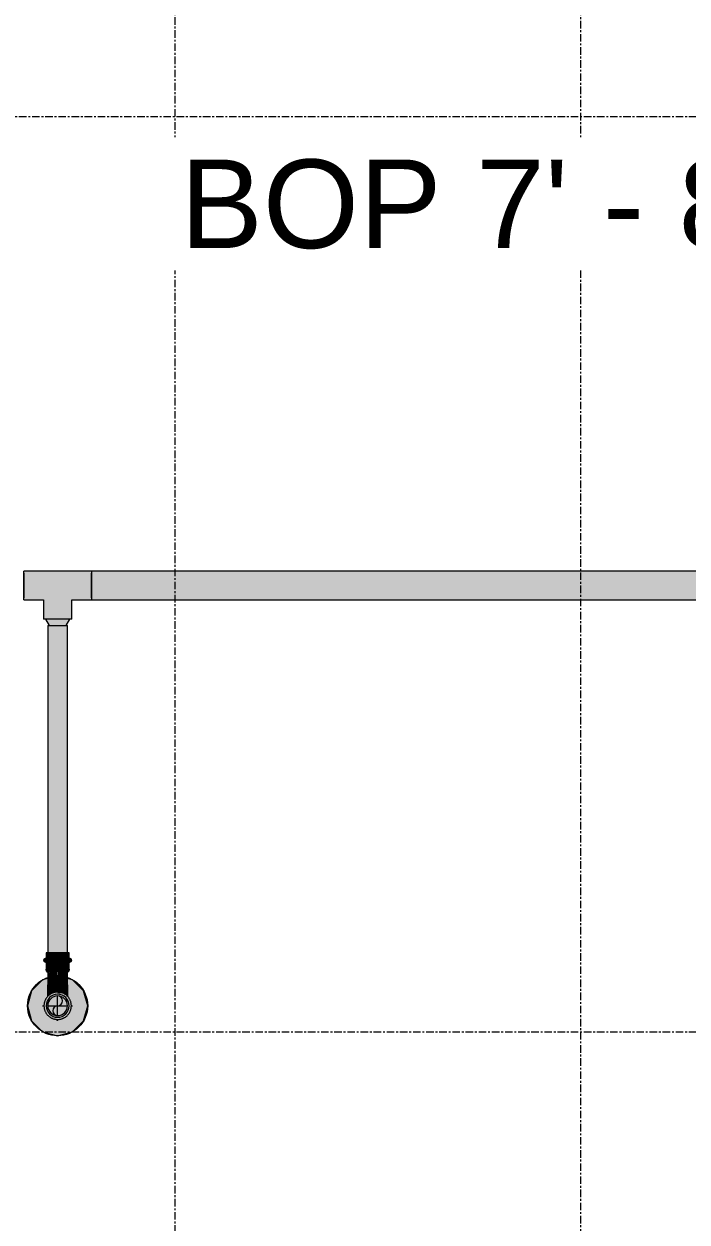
# Model space of a CAD drawing. Header units: inches. Extents: x -3679 to 241, y -496 to 1784.
# Drawn here: x -3092.1 to -3047.9, y 385.3 to 465.2 of the extents above; entities that cross this region are included whole.
import ezdxf

# ---------------------------------------------------------------- set-up
doc = ezdxf.new("R2010")
doc.units = ezdxf.units.IN
doc.header["$MEASUREMENT"] = 0
doc.linetypes.add('Grid Line', pattern=[0.875, 0.5, -0.125, 0.125, -0.125])
for name, color, linetype, lineweight in [('A-ANNO-NOTE', 250, 'Continuous', 9), ('G-ANNO-DIMS', 251, 'Continuous', 9), ('P-PIPE', 1, 'Continuous', 9), ('P-PIPE-CNTR', 1, 'Continuous', 9), ('S-GRID', 8, 'Continuous', 9)]:
    doc.layers.add(name, color=color, linetype=linetype, lineweight=lineweight)
doc.styles.add('Arial_1', font='arial.ttf', dxfattribs={"height": 5.901198})

# ---------------------------------------------------------------- blocks, each defined once
blk = doc.blocks.new('Victaulic-VicPress316-Elbow 90-45deg Style P568_P571 - Standard-V33-LOWER PARKING')
at = {"layer": 'P-PIPE'}
for points in [[(-3090.269, 402.924), (-3089.818, 402.924), (-3089.818, 403.263), (-3090.584, 403.263), (-3090.571, 402.924), (-3090.36, 402.924)], [(-3089.276, 402.924), (-3089.051, 402.924), (-3089.051, 403.263), (-3089.818, 403.263), (-3089.818, 402.924), (-3089.346, 402.924)], [(-3090.584, 402.633), (-3089.818, 402.633), (-3089.818, 402.924), (-3090.584, 402.924), (-3090.682, 402.871), (-3090.729, 402.779), (-3090.667, 402.679), (-3090.651, 402.67)], [(-3089.983, 402.182), (-3089.818, 402.182), (-3089.818, 402.633), (-3090.584, 402.633), (-3090.571, 402.182), (-3090.02, 402.182)], [(-3089.106, 402.633), (-3089.051, 402.633), (-3088.958, 402.685), (-3088.906, 402.779), (-3088.969, 402.88), (-3089.051, 402.924), (-3089.818, 402.924), (-3089.818, 402.633), (-3089.107, 402.633)], [(-3089.096, 402.182), (-3089.051, 402.182), (-3089.065, 402.633), (-3089.818, 402.633), (-3089.818, 402.182), (-3089.107, 402.182)], [(-3090.475, 401.964), (-3090.447, 401.996), (-3090.341, 401.984), (-3090.278, 401.968), (-3090.24, 401.987), (-3090.042, 401.987), (-3089.932, 401.984), (-3089.818, 401.964), (-3089.818, 402.182), (-3090.584, 402.182), (-3090.571, 402.102), (-3090.476, 401.964)], [(-3089.818, 401.136), (-3089.831, 401.966), (-3089.992, 401.993), (-3090.173, 401.983), (-3090.248, 401.987), (-3090.299, 401.97), (-3090.391, 401.996), (-3090.463, 401.981), (-3090.475, 401.964), (-3090.465, 401.136), (-3089.932, 401.136)], [(-3089.16, 401.964), (-3089.099, 402.043), (-3089.063, 402.12), (-3089.063, 402.182), (-3089.818, 402.182), (-3089.805, 401.966), (-3089.643, 401.993), (-3089.462, 401.983), (-3089.387, 401.987), (-3089.348, 401.966), (-3089.225, 401.996), (-3089.175, 401.988), (-3089.161, 401.967)], [(-3089.818, 401.136), (-3089.16, 401.136), (-3089.172, 401.983), (-3089.184, 401.999), (-3089.305, 401.98), (-3089.357, 401.968), (-3089.387, 401.987), (-3089.584, 401.986), (-3089.659, 401.992), (-3089.818, 401.964), (-3089.818, 401.28)], [(-3090.475, 400.368), (-3090.394, 400.442), (-3090.146, 400.594), (-3089.963, 400.641), (-3089.818, 400.655), (-3089.818, 401.136), (-3090.475, 401.136), (-3090.475, 400.4)], [(-3089.16, 400.368), (-3089.17, 401.136), (-3089.818, 401.123), (-3089.818, 400.582), (-3089.466, 400.58), (-3089.198, 400.412), (-3089.17, 400.379)], [(-3089.818, 398.831), (-3089.818, 398.976), (-3090.36, 399.201), (-3090.584, 399.743), (-3090.36, 400.285), (-3089.818, 400.509), (-3089.818, 400.655), (-3089.985, 400.639), (-3090.146, 400.594), (-3090.436, 400.413), (-3090.597, 400.208), (-3090.667, 400.076), (-3090.711, 399.901), (-3090.729, 399.721), (-3090.677, 399.564), (-3090.667, 399.41), (-3090.547, 399.201), (-3090.436, 399.073), (-3090.146, 398.892), (-3089.985, 398.846)], [(-3089.818, 398.976), (-3089.818, 399.085), (-3090.282, 399.278), (-3090.475, 399.743), (-3090.282, 400.208), (-3089.818, 400.4), (-3089.818, 400.509), (-3090.36, 400.285), (-3090.584, 399.743), (-3090.36, 399.201)], [(-3089.489, 398.892), (-3089.199, 399.073), (-3089.038, 399.278), (-3088.969, 399.41), (-3088.924, 399.584), (-3088.906, 399.765), (-3088.958, 399.922), (-3088.969, 400.076), (-3089.088, 400.285), (-3089.199, 400.413), (-3089.489, 400.594), (-3089.818, 400.582), (-3089.818, 400.509), (-3089.276, 400.285), (-3089.051, 399.743), (-3089.276, 399.201), (-3089.818, 398.976), (-3089.818, 398.904)], [(-3089.818, 398.976), (-3089.276, 399.201), (-3089.051, 399.743), (-3089.276, 400.285), (-3089.818, 400.509), (-3089.818, 400.4), (-3089.353, 400.208), (-3089.16, 399.743), (-3089.353, 399.278), (-3089.818, 399.085)]]:
    blk.add_hatch(color=256, dxfattribs=at).paths.add_polyline_path(points, flags=0)
for p, q in [((-3090.584, 403.263), (-3090.584, 402.924)), ((-3089.818, 403.263), (-3090.584, 403.263)), ((-3089.051, 403.263), (-3089.818, 403.263)), ((-3089.051, 402.924), (-3089.051, 403.263)), ((-3090.584, 402.924), (-3089.818, 402.924)), ((-3090.584, 402.633), (-3090.584, 402.182)), ((-3090.584, 402.633), (-3089.818, 402.633)), ((-3089.818, 402.924), (-3089.051, 402.924)), ((-3089.818, 402.633), (-3089.051, 402.633)), ((-3089.051, 402.182), (-3089.051, 402.633)), ((-3090.475, 402.027), (-3090.475, 401.136)), ((-3089.16, 401.136), (-3089.16, 402.03)), ((-3090.474, 399.709), (-3090.475, 399.736))]:
    blk.add_line(p, q, dxfattribs=at)
at = {"layer": 'P-PIPE', "flags": 128}
for points in [[(-3090.584, 402.633), (-3090.59, 402.633), (-3090.596, 402.634), (-3090.601, 402.634), (-3090.607, 402.635), (-3090.613, 402.636), (-3090.619, 402.637), (-3090.624, 402.639), (-3090.63, 402.641), (-3090.635, 402.643), (-3090.641, 402.645), (-3090.646, 402.647), (-3090.651, 402.65), (-3090.656, 402.653), (-3090.661, 402.656), (-3090.666, 402.659), (-3090.671, 402.662), (-3090.676, 402.666), (-3090.68, 402.669), (-3090.684, 402.673), (-3090.688, 402.677), (-3090.692, 402.682), (-3090.696, 402.686), (-3090.7, 402.691), (-3090.703, 402.695), (-3090.707, 402.7), (-3090.71, 402.705), (-3090.712, 402.71), (-3090.715, 402.715), (-3090.717, 402.721), (-3090.72, 402.726), (-3090.722, 402.732), (-3090.723, 402.737), (-3090.725, 402.743), (-3090.726, 402.748), (-3090.727, 402.754), (-3090.728, 402.76), (-3090.729, 402.766), (-3090.729, 402.771), (-3090.73, 402.777), (-3090.73, 402.783), (-3090.729, 402.789), (-3090.729, 402.795), (-3090.728, 402.8), (-3090.727, 402.806), (-3090.726, 402.812), (-3090.724, 402.817), (-3090.723, 402.823), (-3090.721, 402.829), (-3090.719, 402.834), (-3090.716, 402.839), (-3090.714, 402.845), (-3090.711, 402.85), (-3090.708, 402.855), (-3090.705, 402.86), (-3090.702, 402.864), (-3090.698, 402.869), (-3090.694, 402.874), (-3090.691, 402.878), (-3090.687, 402.882), (-3090.682, 402.886), (-3090.678, 402.89), (-3090.673, 402.894), (-3090.669, 402.897), (-3090.664, 402.9), (-3090.659, 402.903), (-3090.654, 402.906), (-3090.649, 402.909), (-3090.644, 402.912), (-3090.638, 402.914), (-3090.633, 402.916), (-3090.627, 402.918), (-3090.622, 402.919), (-3090.616, 402.921), (-3090.61, 402.922), (-3090.605, 402.923), (-3090.599, 402.924), (-3090.593, 402.924), (-3090.587, 402.924), (-3090.584, 402.924)], [(-3089.818, 402.924), (-3089.848, 402.924), (-3089.879, 402.924), (-3089.909, 402.924), (-3089.94, 402.924), (-3089.97, 402.924), (-3090, 402.924), (-3090.029, 402.924), (-3090.059, 402.924), (-3090.088, 402.924), (-3090.116, 402.924), (-3090.144, 402.924), (-3090.172, 402.924), (-3090.198, 402.924), (-3090.225, 402.924), (-3090.25, 402.924), (-3090.275, 402.924), (-3090.3, 402.924), (-3090.323, 402.924), (-3090.346, 402.924), (-3090.367, 402.924), (-3090.388, 402.924), (-3090.408, 402.924), (-3090.427, 402.924), (-3090.445, 402.924), (-3090.463, 402.924), (-3090.479, 402.924), (-3090.494, 402.924), (-3090.507, 402.924), (-3090.52, 402.924), (-3090.532, 402.924), (-3090.543, 402.924), (-3090.552, 402.924), (-3090.56, 402.924), (-3090.567, 402.924), (-3090.573, 402.924), (-3090.578, 402.924), (-3090.581, 402.924), (-3090.583, 402.924), (-3090.584, 402.924), (-3090.584, 402.924)], [(-3090.584, 402.924), (-3090.583, 402.924), (-3090.582, 402.924), (-3090.579, 402.924), (-3090.574, 402.924), (-3090.569, 402.924), (-3090.562, 402.924), (-3090.554, 402.924), (-3090.545, 402.924)], [(-3090.543, 402.633), (-3090.552, 402.633), (-3090.56, 402.633), (-3090.567, 402.633), (-3090.573, 402.633), (-3090.578, 402.633), (-3090.581, 402.633), (-3090.583, 402.633), (-3090.584, 402.633), (-3090.584, 402.633)], [(-3090.584, 402.633), (-3090.583, 402.633), (-3090.582, 402.633), (-3090.579, 402.633), (-3090.574, 402.633), (-3090.569, 402.633), (-3090.562, 402.633), (-3090.554, 402.633), (-3090.545, 402.633), (-3090.535, 402.633), (-3090.524, 402.633), (-3090.511, 402.633), (-3090.497, 402.633), (-3090.483, 402.633), (-3090.467, 402.633), (-3090.45, 402.633), (-3090.432, 402.633), (-3090.414, 402.633), (-3090.394, 402.633), (-3090.373, 402.633), (-3090.352, 402.633), (-3090.329, 402.633), (-3090.306, 402.633), (-3090.282, 402.633), (-3090.257, 402.633), (-3090.232, 402.633), (-3090.206, 402.633), (-3090.179, 402.633), (-3090.152, 402.633), (-3090.124, 402.633), (-3090.095, 402.633), (-3090.067, 402.633), (-3090.037, 402.633), (-3090.008, 402.633), (-3089.978, 402.633), (-3089.948, 402.633), (-3089.918, 402.633), (-3089.887, 402.633), (-3089.856, 402.633), (-3089.826, 402.633), (-3089.818, 402.633)], [(-3089.051, 402.924), (-3089.052, 402.924), (-3089.054, 402.924), (-3089.057, 402.924), (-3089.061, 402.924), (-3089.066, 402.924), (-3089.073, 402.924), (-3089.081, 402.924), (-3089.09, 402.924), (-3089.1, 402.924), (-3089.112, 402.924), (-3089.124, 402.924), (-3089.138, 402.924), (-3089.152, 402.924), (-3089.168, 402.924), (-3089.185, 402.924), (-3089.203, 402.924), (-3089.222, 402.924), (-3089.241, 402.924), (-3089.262, 402.924), (-3089.284, 402.924), (-3089.306, 402.924), (-3089.329, 402.924), (-3089.353, 402.924), (-3089.378, 402.924), (-3089.403, 402.924), (-3089.43, 402.924), (-3089.456, 402.924), (-3089.484, 402.924), (-3089.511, 402.924), (-3089.54, 402.924), (-3089.569, 402.924), (-3089.598, 402.924), (-3089.627, 402.924), (-3089.657, 402.924), (-3089.687, 402.924), (-3089.718, 402.924), (-3089.748, 402.924), (-3089.779, 402.924), (-3089.809, 402.924), (-3089.818, 402.924)], [(-3089.818, 402.633), (-3089.787, 402.633), (-3089.756, 402.633), (-3089.726, 402.633), (-3089.695, 402.633), (-3089.665, 402.633), (-3089.635, 402.633), (-3089.606, 402.633), (-3089.576, 402.633), (-3089.548, 402.633), (-3089.519, 402.633), (-3089.491, 402.633), (-3089.464, 402.633), (-3089.437, 402.633), (-3089.41, 402.633), (-3089.385, 402.633), (-3089.36, 402.633), (-3089.336, 402.633), (-3089.312, 402.633), (-3089.29, 402.633), (-3089.268, 402.633), (-3089.247, 402.633), (-3089.227, 402.633), (-3089.208, 402.633), (-3089.19, 402.633), (-3089.173, 402.633), (-3089.157, 402.633), (-3089.142, 402.633), (-3089.128, 402.633), (-3089.115, 402.633), (-3089.103, 402.633), (-3089.093, 402.633), (-3089.083, 402.633), (-3089.075, 402.633), (-3089.068, 402.633), (-3089.062, 402.633), (-3089.058, 402.633), (-3089.054, 402.633), (-3089.052, 402.633), (-3089.051, 402.633), (-3089.051, 402.633)], [(-3089.093, 402.924), (-3089.083, 402.924), (-3089.075, 402.924), (-3089.068, 402.924), (-3089.062, 402.924), (-3089.058, 402.924), (-3089.054, 402.924), (-3089.052, 402.924), (-3089.051, 402.924), (-3089.051, 402.924)], [(-3089.051, 402.633), (-3089.052, 402.633), (-3089.054, 402.633), (-3089.057, 402.633), (-3089.061, 402.633), (-3089.066, 402.633), (-3089.073, 402.633), (-3089.081, 402.633), (-3089.09, 402.633)], [(-3089.051, 402.924), (-3089.045, 402.924), (-3089.039, 402.924), (-3089.034, 402.923), (-3089.028, 402.922), (-3089.022, 402.921), (-3089.016, 402.92), (-3089.011, 402.919), (-3089.005, 402.917), (-3089, 402.915), (-3088.994, 402.913), (-3088.989, 402.91), (-3088.984, 402.908), (-3088.979, 402.905), (-3088.974, 402.902), (-3088.969, 402.899), (-3088.964, 402.896), (-3088.96, 402.892), (-3088.955, 402.888), (-3088.951, 402.884), (-3088.947, 402.88), (-3088.943, 402.876), (-3088.939, 402.872), (-3088.935, 402.867), (-3088.932, 402.862), (-3088.929, 402.857), (-3088.926, 402.852), (-3088.923, 402.847), (-3088.92, 402.842), (-3088.918, 402.837), (-3088.915, 402.832), (-3088.913, 402.826), (-3088.912, 402.821), (-3088.91, 402.815), (-3088.909, 402.809), (-3088.908, 402.804), (-3088.907, 402.798), (-3088.906, 402.792), (-3088.906, 402.786), (-3088.906, 402.78), (-3088.906, 402.775), (-3088.906, 402.769), (-3088.906, 402.763), (-3088.907, 402.757), (-3088.908, 402.751), (-3088.909, 402.746), (-3088.911, 402.74), (-3088.912, 402.735), (-3088.914, 402.729), (-3088.916, 402.724), (-3088.919, 402.718), (-3088.921, 402.713), (-3088.924, 402.708), (-3088.927, 402.703), (-3088.93, 402.698), (-3088.933, 402.693), (-3088.937, 402.689), (-3088.941, 402.684), (-3088.945, 402.68), (-3088.949, 402.676), (-3088.953, 402.672), (-3088.957, 402.668), (-3088.962, 402.664), (-3088.966, 402.661), (-3088.971, 402.657), (-3088.976, 402.654), (-3088.981, 402.651), (-3088.986, 402.649), (-3088.992, 402.646), (-3088.997, 402.644), (-3089.002, 402.642), (-3089.008, 402.64), (-3089.013, 402.638), (-3089.019, 402.637), (-3089.025, 402.636), (-3089.031, 402.635), (-3089.036, 402.634), (-3089.042, 402.634), (-3089.048, 402.633), (-3089.051, 402.633)], [(-3090.475, 401.964), (-3090.484, 401.971), (-3090.492, 401.978), (-3090.5, 401.985), (-3090.508, 401.993), (-3090.515, 402.001), (-3090.522, 402.009), (-3090.529, 402.017), (-3090.535, 402.026), (-3090.541, 402.035), (-3090.547, 402.045), (-3090.552, 402.054), (-3090.557, 402.064), (-3090.562, 402.074), (-3090.566, 402.084), (-3090.57, 402.094), (-3090.573, 402.105), (-3090.576, 402.115), (-3090.578, 402.126), (-3090.58, 402.136), (-3090.582, 402.147), (-3090.583, 402.158), (-3090.584, 402.169), (-3090.584, 402.18), (-3090.584, 402.182)], [(-3089.051, 402.182), (-3089.051, 402.171), (-3089.052, 402.16), (-3089.053, 402.149), (-3089.055, 402.138), (-3089.057, 402.128), (-3089.059, 402.117), (-3089.062, 402.106), (-3089.065, 402.096), (-3089.069, 402.086), (-3089.073, 402.076), (-3089.077, 402.066), (-3089.082, 402.056), (-3089.087, 402.046), (-3089.093, 402.037), (-3089.099, 402.028), (-3089.105, 402.019), (-3089.112, 402.01), (-3089.119, 402.002), (-3089.126, 401.994), (-3089.134, 401.986), (-3089.142, 401.979), (-3089.15, 401.972), (-3089.158, 401.965), (-3089.16, 401.964)], [(-3090.475, 400.368), (-3090.475, 400.383), (-3090.475, 400.431), (-3090.475, 400.479), (-3090.475, 400.529), (-3090.475, 400.58), (-3090.475, 400.631), (-3090.475, 400.683), (-3090.475, 400.736), (-3090.475, 400.79), (-3090.475, 400.844), (-3090.475, 400.899), (-3090.475, 400.954), (-3090.475, 401.009), (-3090.475, 401.065), (-3090.475, 401.121), (-3090.475, 401.136)], [(-3089.16, 401.136), (-3089.16, 401.08), (-3089.16, 401.024), (-3089.16, 400.969), (-3089.16, 400.914), (-3089.16, 400.859), (-3089.16, 400.805), (-3089.16, 400.751), (-3089.16, 400.698), (-3089.16, 400.645), (-3089.16, 400.593), (-3089.16, 400.542), (-3089.16, 400.493), (-3089.16, 400.444), (-3089.16, 400.396), (-3089.16, 400.368)], [(-3089.818, 400.655), (-3089.854, 400.654), (-3089.89, 400.652), (-3089.927, 400.648), (-3089.963, 400.643), (-3089.999, 400.637), (-3090.034, 400.629), (-3090.07, 400.619), (-3090.104, 400.609), (-3090.139, 400.596), (-3090.173, 400.583), (-3090.206, 400.568), (-3090.239, 400.552), (-3090.271, 400.534), (-3090.302, 400.515), (-3090.333, 400.496), (-3090.362, 400.474), (-3090.391, 400.452), (-3090.419, 400.428), (-3090.446, 400.404), (-3090.472, 400.378), (-3090.497, 400.352), (-3090.52, 400.324), (-3090.543, 400.295), (-3090.565, 400.266), (-3090.585, 400.236), (-3090.604, 400.204), (-3090.622, 400.173), (-3090.638, 400.14), (-3090.654, 400.107), (-3090.668, 400.073), (-3090.68, 400.039), (-3090.691, 400.004), (-3090.701, 399.969), (-3090.709, 399.934), (-3090.716, 399.898), (-3090.722, 399.862), (-3090.726, 399.825), (-3090.728, 399.789), (-3090.73, 399.753), (-3090.729, 399.716), (-3090.727, 399.68), (-3090.724, 399.643), (-3090.719, 399.607), (-3090.713, 399.571), (-3090.706, 399.536), (-3090.697, 399.5), (-3090.686, 399.465), (-3090.675, 399.431), (-3090.661, 399.397), (-3090.647, 399.363), (-3090.631, 399.33), (-3090.614, 399.298), (-3090.595, 399.267), (-3090.576, 399.236), (-3090.555, 399.206), (-3090.533, 399.177), (-3090.51, 399.149), (-3090.485, 399.122), (-3090.46, 399.095), (-3090.434, 399.07), (-3090.406, 399.046), (-3090.378, 399.023), (-3090.349, 399.001), (-3090.319, 398.981), (-3090.288, 398.961), (-3090.256, 398.943), (-3090.224, 398.926), (-3090.191, 398.911), (-3090.157, 398.896), (-3090.123, 398.883), (-3090.088, 398.872), (-3090.053, 398.862), (-3090.018, 398.853), (-3089.982, 398.846), (-3089.946, 398.84), (-3089.91, 398.836), (-3089.874, 398.833), (-3089.837, 398.831), (-3089.818, 398.831)], [(-3089.818, 398.831), (-3089.781, 398.832), (-3089.745, 398.834), (-3089.708, 398.837), (-3089.672, 398.842), (-3089.636, 398.849), (-3089.601, 398.857), (-3089.566, 398.866), (-3089.531, 398.877), (-3089.496, 398.889), (-3089.462, 398.903), (-3089.429, 398.918), (-3089.396, 398.934), (-3089.364, 398.951), (-3089.333, 398.97), (-3089.303, 398.99), (-3089.273, 399.011), (-3089.244, 399.034), (-3089.216, 399.057), (-3089.189, 399.082), (-3089.163, 399.107), (-3089.138, 399.134), (-3089.115, 399.162), (-3089.092, 399.19), (-3089.07, 399.22), (-3089.05, 399.25), (-3089.031, 399.281), (-3089.013, 399.313), (-3088.997, 399.345), (-3088.981, 399.379), (-3088.968, 399.412), (-3088.955, 399.447), (-3088.944, 399.481), (-3088.934, 399.516), (-3088.926, 399.552), (-3088.919, 399.588), (-3088.913, 399.624), (-3088.909, 399.66), (-3088.907, 399.696), (-3088.906, 399.733), (-3088.906, 399.769), (-3088.908, 399.806), (-3088.911, 399.842), (-3088.916, 399.878), (-3088.922, 399.914), (-3088.929, 399.95), (-3088.938, 399.985), (-3088.949, 400.02), (-3088.961, 400.055), (-3088.974, 400.089), (-3088.988, 400.122), (-3089.004, 400.155), (-3089.021, 400.187), (-3089.04, 400.219), (-3089.059, 400.25), (-3089.08, 400.28), (-3089.102, 400.309), (-3089.125, 400.337), (-3089.15, 400.364), (-3089.175, 400.39), (-3089.202, 400.415), (-3089.229, 400.439), (-3089.257, 400.462), (-3089.286, 400.484), (-3089.317, 400.505), (-3089.347, 400.524), (-3089.379, 400.542), (-3089.411, 400.559), (-3089.444, 400.575), (-3089.478, 400.589), (-3089.512, 400.602), (-3089.547, 400.614), (-3089.582, 400.624), (-3089.617, 400.633), (-3089.653, 400.64), (-3089.689, 400.646), (-3089.725, 400.65), (-3089.761, 400.653), (-3089.798, 400.655), (-3089.818, 400.655)], [(-3090.475, 399.743), (-3090.475, 399.744), (-3090.475, 399.747), (-3090.475, 399.753)], [(-3089.16, 399.749), (-3089.16, 399.745), (-3089.16, 399.743), (-3089.16, 399.743)]]:
    blk.add_lwpolyline(points, dxfattribs=at)
at = {"layer": 'P-PIPE'}
for radius, start, end in [(0.767, 90, 270), (0.658, 90, 270), (0.766, 270, 90), (0.657, 270, 90)]:
    blk.add_arc((-3089.818, 399.743), radius, start, end, dxfattribs=at)

msp = doc.modelspace()

# ---------------------------------------------------------------- hatches: boundary and pattern name
at = {"layer": 'A-ANNO-NOTE'}
msp.add_hatch(color=256, dxfattribs=at).paths.add_polyline_path([(-3089.818, 397.743), (-3088.818, 398.011), (-3088.086, 398.743), (-3087.818, 399.743), (-3088.086, 400.743), (-3088.818, 401.475), (-3089.818, 401.743), (-3090.818, 401.475), (-3091.55, 400.743), (-3091.818, 399.743), (-3091.55, 398.743), (-3090.818, 398.011)], flags=0)
h = msp.add_hatch(color=256, dxfattribs=at)
edge = h.paths.add_edge_path(flags=0)
edge.add_arc((-3089.818, 399.743), 2, 0, 360)
at = {"layer": 'P-PIPE'}
for points in [[(-3091.266, 426.792), (-3090.768, 426.792), (-3089.818, 427.743), (-3088.867, 426.792), (-3087.573, 426.792), (-3087.573, 428.694), (-3092.062, 428.694), (-3092.062, 426.792)], [(-3082.845, 427.743), (-3026.062, 427.743), (-3026.062, 428.693), (-3087.573, 428.693), (-3087.573, 427.743)], [(-3082.845, 426.793), (-3026.062, 426.793), (-3026.062, 427.743), (-3087.573, 427.743), (-3087.573, 426.793)], [(-3089.255, 425.092), (-3089.005, 425.499), (-3090.63, 425.499), (-3090.38, 425.092), (-3089.296, 425.092)], [(-3090.282, 403.263), (-3089.818, 403.263), (-3089.818, 425.092), (-3090.475, 425.092), (-3090.472, 403.263), (-3090.29, 403.263)], [(-3089.248, 403.263), (-3089.16, 403.263), (-3089.16, 425.092), (-3089.818, 425.092), (-3089.809, 403.263), (-3089.276, 403.263)], [(-3089.818, 399.085), (-3089.353, 399.278), (-3089.163, 399.751), (-3089.353, 400.208), (-3089.825, 400.397), (-3090.282, 400.208), (-3090.472, 399.735), (-3090.282, 399.278), (-3089.825, 399.089)]]:
    msp.add_hatch(color=256, dxfattribs=at).paths.add_polyline_path(points, flags=0)
h = msp.add_hatch(color=256, dxfattribs=at)
h.paths.add_polyline_path([(-3090.736, 425.499), (-3090.734, 425.499), (-3090.736, 426.824), (-3090.768, 426.792), (-3090.768, 425.499)], flags=0)
h.paths.add_polyline_path([(-3088.901, 425.499), (-3088.867, 425.499), (-3088.867, 426.792), (-3088.901, 426.824)], flags=0)
h.paths.add_polyline_path([(-3089.635, 425.499), (-3088.901, 425.499), (-3088.901, 426.827), (-3089.818, 427.743), (-3090.734, 426.827), (-3090.734, 425.499), (-3089.818, 425.499)], flags=0)

# ---------------------------------------------------------------- linework, layer by layer
at = {"layer": 'A-ANNO-NOTE'}
for p, q in [((-3089.818, 401.743), (-3090.818, 401.475)), ((-3088.818, 401.475), (-3089.818, 401.743)), ((-3090.818, 401.475), (-3091.55, 400.743)), ((-3088.086, 400.743), (-3088.818, 401.475)), ((-3091.55, 400.743), (-3091.818, 399.743)), ((-3087.818, 399.743), (-3088.086, 400.743)), ((-3091.818, 399.743), (-3091.55, 398.743)), ((-3088.086, 398.743), (-3087.818, 399.743)), ((-3091.55, 398.743), (-3090.818, 398.011)), ((-3088.818, 398.011), (-3088.086, 398.743)), ((-3090.818, 398.011), (-3089.818, 397.743)), ((-3089.818, 397.743), (-3088.818, 398.011))]:
    msp.add_line(p, q, dxfattribs=at)
msp.add_circle((-3089.818, 399.743), 2, dxfattribs=at)
at = {"layer": 'P-PIPE'}
for p, q in [((-3087.573, 428.694), (-3092.062, 428.694)), ((-3092.062, 426.792), (-3092.062, 428.694)), ((-3092.062, 428.566), (-3092.062, 428.415)), ((-3092.062, 428.415), (-3092.062, 428.218)), ((-3092.062, 428.218), (-3092.062, 427.989)), ((-3092.062, 427.989), (-3092.062, 427.497)), ((-3087.573, 428.694), (-3087.573, 426.792)), ((-3026.062, 428.693), (-3087.573, 428.693)), ((-3087.573, 428.415), (-3087.573, 428.566)), ((-3087.573, 428.218), (-3087.573, 428.415)), ((-3087.573, 427.989), (-3087.573, 428.218)), ((-3087.573, 427.497), (-3087.573, 427.989)), ((-3092.062, 427.497), (-3092.062, 427.268)), ((-3092.062, 427.267), (-3092.062, 427.071)), ((-3087.573, 427.268), (-3087.573, 427.497)), ((-3087.573, 427.071), (-3087.573, 427.267)), ((-3092.062, 427.07), (-3092.062, 426.92)), ((-3092.062, 426.792), (-3090.768, 426.792)), ((-3090.768, 426.792), (-3090.768, 425.499)), ((-3088.867, 426.792), (-3087.573, 426.792)), ((-3088.867, 425.499), (-3088.867, 426.792)), ((-3087.573, 426.92), (-3087.573, 427.07)), ((-3087.573, 426.793), (-3026.062, 426.793)), ((-3088.867, 425.499), (-3090.768, 425.499)), ((-3090.63, 425.499), (-3090.38, 425.092)), ((-3090.475, 425.092), (-3090.475, 403.263)), ((-3090.475, 425.092), (-3089.16, 425.092)), ((-3089.255, 425.092), (-3089.005, 425.499)), ((-3089.16, 403.263), (-3089.16, 425.092))]:
    msp.add_line(p, q, dxfattribs=at)
for centre, start, end in [((-3089.818, 400.072), 270, 90), ((-3089.818, 399.414), 90, 270)]:
    msp.add_arc(centre, 0.329, start, end, dxfattribs=at)
at = {"layer": 'P-PIPE-CNTR'}
for p, q in [((-3089.818, 400.655), (-3089.818, 400.743)), ((-3089.818, 399.085), (-3089.818, 400.4)), ((-3090.818, 399.743), (-3090.724, 399.743)), ((-3090.475, 399.743), (-3089.16, 399.743)), ((-3088.912, 399.743), (-3088.818, 399.743)), ((-3089.818, 398.743), (-3089.818, 398.831))]:
    msp.add_line(p, q, dxfattribs=at)
at = {"layer": 'S-GRID', "linetype": 'Grid Line'}
for p, q in [((-3081.998, -484.257), (-3081.998, 1771.743)), ((-3055, 1771.743), (-3055, -484.257)), ((-3666.394, 459), (228, 459)), ((-3666.394, 398), (228, 398))]:
    msp.add_line(p, q, dxfattribs=at)

# ---------------------------------------------------------------- block references
at = {"layer": 'P-PIPE'}
msp.add_blockref('Victaulic-VicPress316-Elbow 90-45deg Style P568_P571 - Standard-V33-LOWER PARKING', (0, 0), dxfattribs=at)

# ---------------------------------------------------------------- next in the draw order: texts
at = {"layer": 'G-ANNO-DIMS', "insert": (-3081.65, 456.132), "char_height": 5.9012, "width": 64.872, "attachment_point": 1, "line_spacing_factor": 0.938532, "style": 'Arial_1', "bg_fill": 3, "box_fill_scale": 1.25, "bg_fill_color": 0, "bg_fill_transparency": 0}
msp.add_mtext('BOP 7\' - 8 1/2"', dxfattribs=at)

doc.saveas('drawing.dxf')
